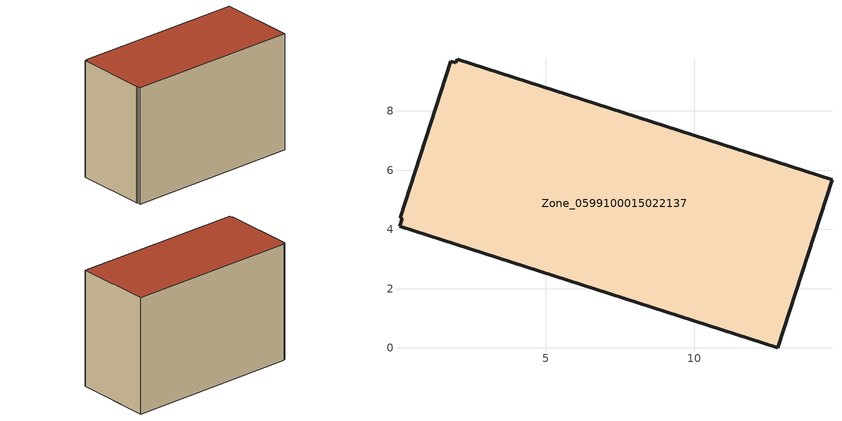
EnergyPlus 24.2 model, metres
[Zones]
Zone_0599100015022137
 floor ground (C_G): 1.79,9.68 1.96,9.62 2,9.75 14.66,5.68 12.83,0 0.06,4.11 0.14,4.37 0.08,4.39 z0.99
 wall outside (C_F): 14.66,5.68 2,9.75 1.96,9.62 1.79,9.68 0.08,4.39 0.14,4.37 0.06,4.11 12.83,0 14.66,5.68 z0.99:10.05
 roof outside (C_R): 1.96,9.62 1.79,9.68 0.08,4.39 0.14,4.37 0.06,4.11 12.83,0 14.66,5.68 2,9.75 z10.05
[BUILDING]
Pand.0599100015022137: North Axis=0; Terrain=City; Loads Convergence Tolerance Value=0.04; Temperature Convergence Tolerance Value=0.4; Solar Distribution=FullExterior; Maximum Number of Warmup Days=25; Minimum Number of Warmup Days=1
[Site:Location]
Rotterdam.The.Hague.AP_ZH_NLD Design_Conditions: Latitude=51.96; Longitude=4.45; Time Zone=1; Elevation=-4.5
[SITE:GROUNDTEMPERATURE:BUILDINGSURFACE]
18, 18, 18, 18, 18, 18, 18, 18, 18, 18, 18, 18
[MATERIAL] Thermal Absorptance=0.9; Solar Absorptance=0.7; Visible Absorptance=0.7
Name | Roughness | Thickness | Conductivity | Density | Specific Heat
G.TI.2006-2014 | MediumSmooth | 0.15 | 0.06 | 540 | 1210
F.TI.2006-2014 | Rough | 0.3 | 0.12 | 1920 | 840
R.TI.2006-2014 | MediumRough | 0.2 | 0.08 | 1500 | 1000
[CONSTRUCTION]
C_G: G.TI.2006-2014
C_F: F.TI.2006-2014
C_R: R.TI.2006-2014
[ZONE]
Zone_0599100015022137: Type=1; Multiplier=1; Ceiling Height=Autocalculate; Volume=Autocalculate; Floor Area=autocalculate; Part of Total Floor Area=Yes
[ZONEINFILTRATION:DESIGNFLOWRATE]
Infil_Zone_0599100015022137: Zone or ZoneList or Space or SpaceList=Zone_0599100015022137; Schedule=AlwaysOn; Design Flow Rate Calculation Method=Flow/Area; Flow Rate per Floor Area=0.0015; Constant Term Coefficient=1; Temperature Term Coefficient=0; Velocity Term Coefficient=0; Velocity Squared Term Coefficient=0
[HVACTEMPLATE:ZONE:IDEALLOADSAIRSYSTEM]
Zone_0599100015022137: Maximum Heating Supply Air Temperature=50; Minimum Cooling Supply Air Temperature=13; Maximum Heating Supply Air Humidity Ratio=0.0156; Minimum Cooling Supply Air Humidity Ratio=0.0077; Heating Limit=NoLimit; Cooling Limit=NoLimit; Dehumidification Control Type=ConstantSensibleHeatRatio; Cooling Sensible Heat Ratio=0.7; Dehumidification Setpoint=60; Humidification Control Type=None; Humidification Setpoint=30; Outdoor Air Method=None; Outdoor Air Flow Rate per Person=0.00944; Outdoor Air Flow Rate per Zone Floor Area=0; Outdoor Air Flow Rate per Zone=0; Demand Controlled Ventilation Type=None; Outdoor Air Economizer Type=NoEconomizer; Heat Recovery Type=None; Sensible Heat Recovery Effectiveness=0.7; Latent Heat Recovery Effectiveness=0.65
[ZONECONTROL:THERMOSTAT]
ThermostatControl_Zone_0599100015022137: Zone or ZoneList=Zone_0599100015022137; Control Type Schedule=DualSetpointControlType; Control 1=Thermostat_Zone_0599100015022137; Temperature Difference Between Cutout And Setpoint=0
[THERMOSTATSETPOINT:DUALSETPOINT]
Thermostat_Zone_0599100015022137: Heating Setpoint Temperature Schedule=HeatingSetpoint_Zone_0599100015022137; Cooling Setpoint Temperature Schedule=CoolingSetpoint_Zone_0599100015022137
[SCHEDULE:COMPACT]
HeatingSetpoint_Zone_0599100015022137: Through: 12/31, For: AllDays, Until: 24:00, 21
CoolingSetpoint_Zone_0599100015022137: Through: 12/31, For: AllDays, Until: 24:00, 24
DualSetpointControlType: Through: 12/31, For: AllDays, Until: 24:00, 4
AlwaysOn: Through: 12/31, For: AllDays, Until: 24:00, 1
